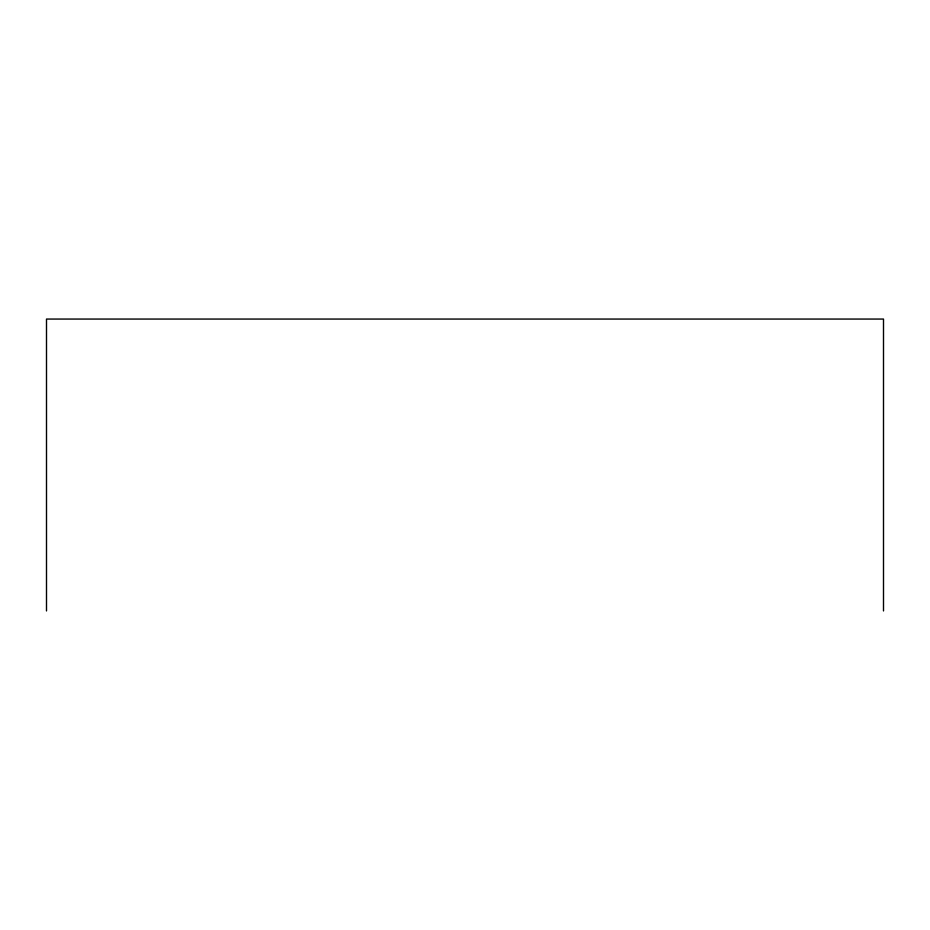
<?xml version="1.0" encoding="UTF-8"?>
<svg xmlns="http://www.w3.org/2000/svg" width="930" height="930" viewBox="0 0 930 930"><rect width="100%" height="100%" fill="white"/><g stroke="black" fill="none" stroke-linecap="round" stroke-linejoin="round"><path stroke-width="1.4" d="M883.5 610.94L883.5 319.06L46.5 319.06L46.5 610.94"/></g></svg>
